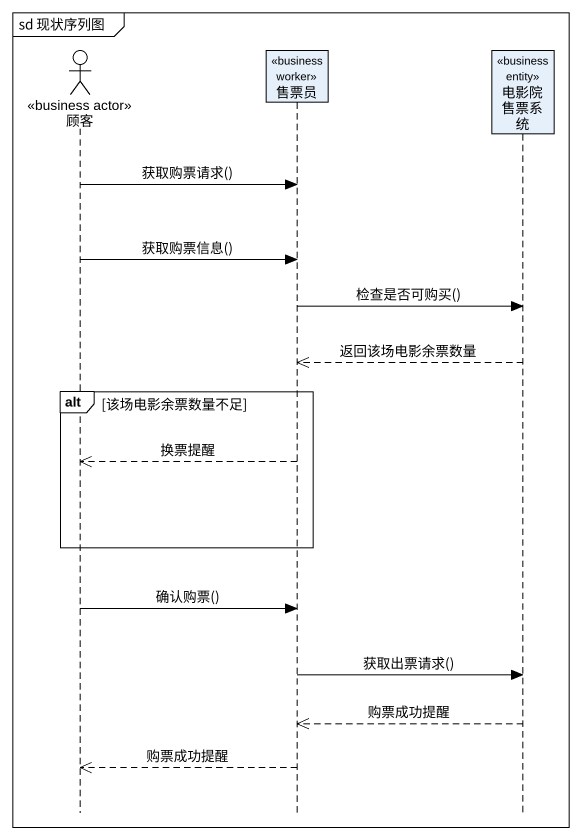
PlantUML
@startuml
mainframe sd 现状序列图
hide footbox
actor 顾客 <<business actor>>
participant 售票员 <<business worker>>
participant 电影院售票系统 <<business entity>>

顾客 -> 售票员 : 获取购票请求()
顾客 -> 售票员 : 获取购票信息()
售票员 -> 电影院售票系统 : 检查是否可购买()
电影院售票系统 -->> 售票员 : 返回该场电影余票数量
alt 该场电影余票数量不足
  售票员 -->> 顾客 : 换票提醒
end
顾客 -> 售票员 : 确认购票()
售票员 -> 电影院售票系统 : 获取出票请求()
电影院售票系统 -->> 售票员 : 购票成功提醒
售票员 -->> 顾客 : 购票成功提醒
@enduml
